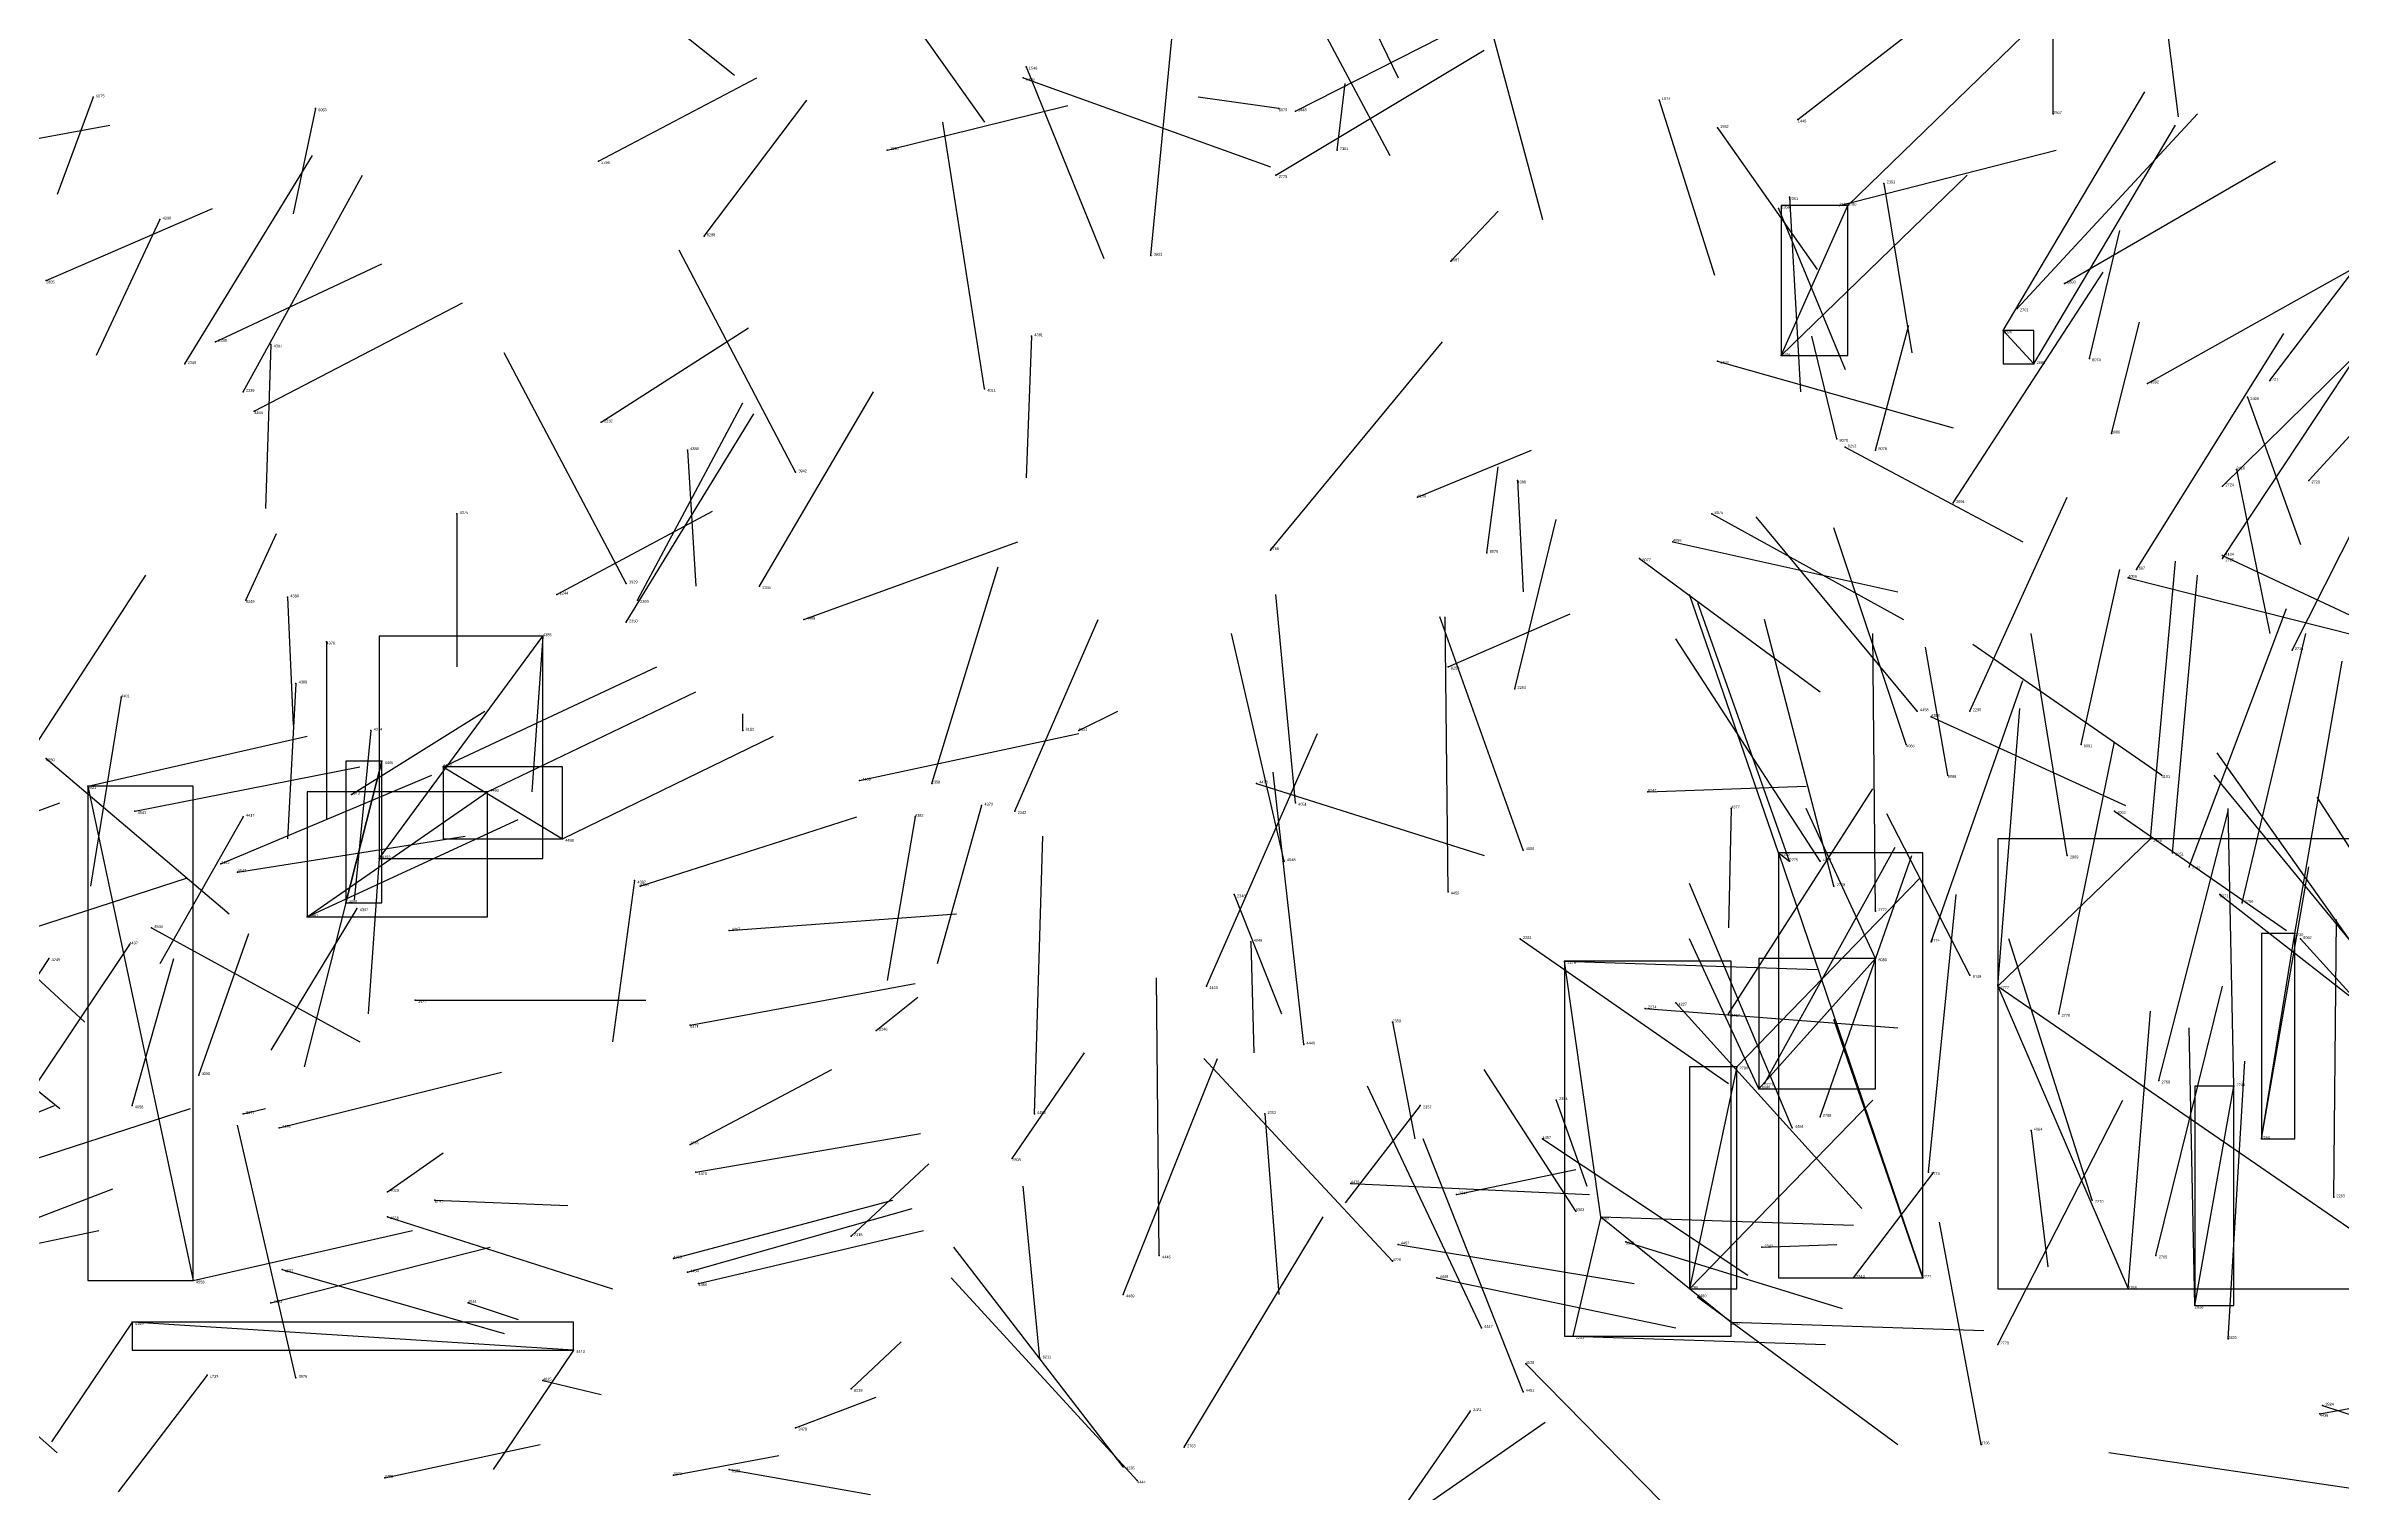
# Model space of a CAD drawing. Extents: x 59.1 to 70.8, y 600.3 to 605.1.
# Drawn here: x 66.237 to 67.064, y 603.392 to 603.912 of the extents above; entities that cross this region are included whole.
import ezdxf

# ---------------------------------------------------------------- set-up
doc = ezdxf.new("R2010")
doc.units = 0
for name, color, linetype in [('Clients', 3, 'CONTINUOUS'), ('Facilities', 3, 'CONTINUOUS'), ('Facilities_lines', 3, 'CONTINUOUS'), ('Min_max_boxes', 1, 'CONTINUOUS'), ('Normals', 1, 'CONTINUOUS'), ('Source_points', 5, 'CONTINUOUS'), ('Text', 3, 'CONTINUOUS')]:
    doc.layers.add(name, color=color, linetype=linetype)

msp = doc.modelspace()

# ---------------------------------------------------------------- linework, layer by layer
at = {"layer": 'Clients', "color": 5}
for p in [(66.886, 603.855, 451.992), (66.942, 603.81, 451.945), (66.416, 603.7, 457.262), (66.358, 603.655, 457.107), (66.396, 603.644, 453.868), (66.423, 603.627, 453.801), (66.995, 603.627, 452.797), (66.865, 603.619, 453.073), (67.047, 603.593, 452.585), (66.784, 603.583, 453.112), (66.896, 603.584, 458.941), (67.025, 603.538, 452.977), (66.29, 603.468, 454.049), (66.829, 603.465, 452.985), (66.913, 603.469, 453.16), (66.987, 603.465, 452.783), (66.268, 603.453, 456.938), (66.844, 603.453, 453.082), (66.787, 603.448, 453.065)]:
    msp.add_point(p, dxfattribs=at)
at = {"layer": 'Facilities', "color": 3}
for p in [(66.59, 603.905, 448.861), (66.589, 603.901, 454.393), (66.254, 603.894, 457.327), (66.334, 603.89, 457.27), (66.681, 603.89, 457.383), (66.687, 603.889, 452.173), (66.818, 603.893, 448.831), (66.96, 603.888, 460.647), (66.839, 603.883, 448.916), (66.868, 603.886, 452.036), (66.436, 603.871, 449.177), (66.54, 603.875, 448.968), (66.702, 603.875, 458.764), (66.68, 603.866, 452.075), (66.899, 603.863, 448.643), (66.861, 603.854, 448.887), (66.865, 603.858, 448.698), (66.883, 603.855, 451.904), (66.278, 603.85, 457.256), (66.474, 603.844, 461.915), (66.635, 603.837, 454.514), (66.743, 603.835, 458.716), (66.237, 603.828, 449.233), (66.964, 603.827, 451.84), (66.947, 603.818, 451.863), (66.298, 603.806, 449.297), (66.318, 603.805, 457.26), (66.592, 603.808, 457.29), (66.287, 603.798, 448.439), (66.839, 603.799, 453.407), (66.862, 603.801, 451.964), (66.953, 603.798, 451.952), (66.973, 603.8, 458.883), (66.308, 603.788, 448.393), (66.575, 603.789, 454.507), (66.994, 603.791, 451.8), (67.038, 603.792, 451.824), (66.312, 603.781, 453.8), (67.03, 603.786, 448.583), (66.437, 603.777, 449.041), (66.882, 603.771, 458.928), (66.981, 603.773, 458.839), (66.468, 603.767, 457.335), (66.885, 603.768, 460.181), (66.896, 603.767, 458.865), (66.507, 603.759, 454.439), (66.767, 603.756, 457.212), (67.026, 603.76, 448.633), (67.052, 603.756, 451.74), (66.731, 603.75, 458.681), (66.924, 603.748, 451.945), (67.021, 603.754, 451.765), (66.385, 603.744, 457.278), (66.837, 603.744, 458.553), (66.678, 603.731, 452.426), (66.756, 603.73, 458.795), (66.823, 603.734, 455.98), (66.811, 603.728, 458.524), (66.99, 603.724, 451.832), (67.021, 603.729, 455.598), (67.021, 603.728, 451.805), (66.309, 603.713, 460.955), (66.324, 603.714, 457.497), (66.421, 603.715, 449.131), (66.446, 603.719, 454.389), (66.45, 603.713, 448.454), (66.494, 603.718, 448.52), (66.987, 603.721, 455.541), (66.446, 603.705, 448.512), (66.51, 603.706, 453.759), (66.338, 603.698, 457.136), (66.742, 603.689, 460.509), (67.046, 603.695, 451.775), (66.327, 603.683, 457.325), (66.766, 603.681, 449.073), (66.264, 603.678, 457.142), (66.911, 603.673, 453.303), (66.93, 603.673, 449.035), (66.354, 603.666, 457.175), (66.488, 603.666, 462.321), (66.609, 603.666, 462.582), (66.916, 603.671, 456), (66.237, 603.656, 454.166), (66.907, 603.661, 455.687), (66.97, 603.661, 458.868), (66.38, 603.653, 453.939), (66.53, 603.648, 453.714), (66.556, 603.647, 448.536), (66.673, 603.647, 453.457), (66.922, 603.65, 458.91), (66.999, 603.65, 455.788), (66.252, 603.646, 454.095), (66.347, 603.643, 449.262), (66.574, 603.639, 457.233), (66.687, 603.64, 455.761), (66.814, 603.644, 460.375), (66.269, 603.637, 454.024), (66.308, 603.635, 457.031), (66.55, 603.635, 457.285), (66.586, 603.637, 448.472), (66.844, 603.638, 457.184), (66.982, 603.637, 455.964), (66.769, 603.623, 455.688), (66.861, 603.622, 453.147), (67.003, 603.622, 452.874), (66.3, 603.618, 453.959), (66.306, 603.615, 454.015), (66.357, 603.62, 457.326), (66.683, 603.619, 455.711), (66.876, 603.619, 455.719), (66.965, 603.621, 449.106), (67.009, 603.617, 452.725), (66.449, 603.612, 457.293), (66.451, 603.61, 453.735), (66.665, 603.607, 448.498), (66.742, 603.608, 453.251), (66.881, 603.61, 453.002), (67.02, 603.607, 459.863), (66.331, 603.599, 453.89), (66.345, 603.604, 457.149), (66.349, 603.602, 457.027), (66.896, 603.601, 452.933), (67.028, 603.604, 452.654), (66.267, 603.589, 456.975), (66.275, 603.595, 454.131), (66.483, 603.594, 453.669), (66.671, 603.59, 455.734), (66.768, 603.591, 453.181), (66.916, 603.59, 452.859), (67.049, 603.591, 459.791), (66.238, 603.584, 457.025), (66.655, 603.574, 453.37), (66.93, 603.578, 459.005), (66.94, 603.574, 452.791), (66.37, 603.569, 454.046), (66.813, 603.566, 453.043), (66.824, 603.568, 456.282), (66.469, 603.56, 453.924), (66.536, 603.558, 460.791), (66.722, 603.561, 448.573), (66.843, 603.564, 452.427), (66.962, 603.564, 452.72), (66.69, 603.553, 453.304), (66.292, 603.542, 455.719), (66.846, 603.545, 452.976), (66.998, 603.54, 452.654), (66.268, 603.531, 455.735), (66.732, 603.531, 448.666), (66.781, 603.533, 448.581), (66.854, 603.537, 458.947), (66.856, 603.539, 452.453), (66.308, 603.528, 461.08), (66.321, 603.523, 453.896), (66.593, 603.528, 453.474), (66.676, 603.528, 448.639), (66.866, 603.523, 453.306), (66.876, 603.527, 452.907), (66.469, 603.517, 449.209), (66.776, 603.519, 453.463), (66.952, 603.522, 455.757), (67.035, 603.519, 452.587), (66.471, 603.507, 453.654), (66.585, 603.512, 449.245), (66.915, 603.507, 452.841), (66.36, 603.5, 455.665), (66.707, 603.503, 453.568), (66.745, 603.499, 448.655), (67.061, 603.498, 452.901), (66.36, 603.491, 454.037), (66.377, 603.497, 462.345), (66.788, 603.493, 459.011), (66.797, 603.491, 453.106), (66.974, 603.497, 453.078), (66.527, 603.484, 449.292), (66.806, 603.482, 458.44), (66.463, 603.476, 453.883), (66.638, 603.477, 453.425), (66.722, 603.475, 456.422), (66.724, 603.481, 453.498), (66.855, 603.48, 448.566), (66.997, 603.477, 452.678), (66.322, 603.472, 454.091), (66.468, 603.471, 453.749), (66.472, 603.467, 453.816), (66.738, 603.469, 453.427), (66.888, 603.469, 448.608), (66.318, 603.46, 453.952), (66.389, 603.46, 455.591), (66.625, 603.463, 456.879), (66.832, 603.462, 453.313), (67.011, 603.459, 452.938), (66.754, 603.451, 453.289), (66.427, 603.443, 457.061), (66.94, 603.445, 452.893), (67.023, 603.447, 452.868), (66.295, 603.434, 456.874), (66.327, 603.433, 458.198), (66.416, 603.432, 455.575), (66.595, 603.44, 459.026), (66.77, 603.438, 456.176), (66.527, 603.429, 460.864), (66.769, 603.428, 453.262), (66.75, 603.421, 449.409), (67.056, 603.42, 456.685), (67.057, 603.423, 449.084), (66.507, 603.415, 449.219), (66.647, 603.408, 452.473), (66.934, 603.409, 449.788), (66.483, 603.4, 462.162), (66.625, 603.401, 456.386), (66.359, 603.397, 449.178), (66.463, 603.398, 449.219), (66.63, 603.396, 456.313)]:
    msp.add_point(p, dxfattribs=at)
at = {"layer": 'Facilities_lines', "color": 3}
for p, q in [((66.862, 603.801, 451.964), (66.886, 603.855, 451.992)), ((66.953, 603.798, 451.952), (66.942, 603.81, 451.945)), ((66.357, 603.62, 457.326), (66.416, 603.7, 457.262)), ((66.345, 603.604, 457.149), (66.358, 603.655, 457.107)), ((66.38, 603.653, 453.939), (66.423, 603.627, 453.801)), ((66.252, 603.646, 454.095), (66.29, 603.468, 454.049)), ((66.331, 603.599, 453.89), (66.396, 603.644, 453.868)), ((66.861, 603.622, 453.147), (66.865, 603.619, 453.073)), ((66.861, 603.622, 453.147), (66.913, 603.469, 453.16)), ((66.94, 603.574, 452.791), (66.995, 603.627, 452.797)), ((67.035, 603.519, 452.587), (67.047, 603.593, 452.585)), ((66.797, 603.491, 453.106), (66.784, 603.583, 453.112)), ((66.854, 603.537, 458.947), (66.896, 603.584, 458.941)), ((66.94, 603.574, 452.791), (66.987, 603.465, 452.783)), ((66.94, 603.574, 452.791), (67.081, 603.477, 452.831)), ((66.846, 603.545, 452.976), (66.829, 603.465, 452.985)), ((67.011, 603.459, 452.938), (67.025, 603.538, 452.977)), ((66.797, 603.491, 453.106), (66.787, 603.448, 453.065)), ((66.797, 603.491, 453.106), (66.844, 603.453, 453.082)), ((66.427, 603.443, 457.061), (66.268, 603.453, 456.938))]:
    msp.add_line(p, q, dxfattribs=at)
at = {"layer": 'Min_max_boxes', "color": 1}
for p, q in [((66.886, 603.855, 451.964), (66.862, 603.855, 451.964)), ((66.862, 603.855, 451.964), (66.862, 603.801, 451.964)), ((66.886, 603.855, 451.992), (66.862, 603.855, 451.992)), ((66.862, 603.855, 451.992), (66.862, 603.801, 451.992)), ((66.862, 603.855, 451.964), (66.862, 603.855, 451.992)), ((66.886, 603.801, 451.964), (66.886, 603.855, 451.964)), ((66.886, 603.801, 451.992), (66.886, 603.855, 451.992)), ((66.886, 603.855, 451.964), (66.886, 603.855, 451.992)), ((66.953, 603.81, 451.945), (66.942, 603.81, 451.945)), ((66.942, 603.81, 451.945), (66.942, 603.798, 451.945)), ((66.953, 603.81, 451.952), (66.942, 603.81, 451.952)), ((66.942, 603.81, 451.952), (66.942, 603.798, 451.952)), ((66.942, 603.81, 451.945), (66.942, 603.81, 451.952)), ((66.953, 603.798, 451.945), (66.953, 603.81, 451.945)), ((66.953, 603.798, 451.952), (66.953, 603.81, 451.952)), ((66.953, 603.81, 451.945), (66.953, 603.81, 451.952)), ((66.862, 603.801, 451.964), (66.886, 603.801, 451.964)), ((66.862, 603.801, 451.992), (66.886, 603.801, 451.992)), ((66.862, 603.801, 451.964), (66.862, 603.801, 451.992)), ((66.886, 603.801, 451.964), (66.886, 603.801, 451.992)), ((66.942, 603.798, 451.945), (66.953, 603.798, 451.945)), ((66.942, 603.798, 451.952), (66.953, 603.798, 451.952)), ((66.942, 603.798, 451.945), (66.942, 603.798, 451.952)), ((66.953, 603.798, 451.945), (66.953, 603.798, 451.952)), ((66.416, 603.7, 457.262), (66.357, 603.7, 457.262)), ((66.357, 603.7, 457.262), (66.357, 603.62, 457.262)), ((66.416, 603.7, 457.326), (66.357, 603.7, 457.326)), ((66.357, 603.7, 457.326), (66.357, 603.62, 457.326)), ((66.357, 603.7, 457.262), (66.357, 603.7, 457.326)), ((66.416, 603.62, 457.262), (66.416, 603.7, 457.262)), ((66.416, 603.62, 457.326), (66.416, 603.7, 457.326)), ((66.416, 603.7, 457.262), (66.416, 603.7, 457.326)), ((66.358, 603.655, 457.107), (66.345, 603.655, 457.107)), ((66.345, 603.655, 457.107), (66.345, 603.604, 457.107)), ((66.358, 603.655, 457.149), (66.345, 603.655, 457.149)), ((66.345, 603.655, 457.149), (66.345, 603.604, 457.149)), ((66.345, 603.655, 457.107), (66.345, 603.655, 457.149)), ((66.358, 603.604, 457.107), (66.358, 603.655, 457.107)), ((66.358, 603.604, 457.149), (66.358, 603.655, 457.149)), ((66.358, 603.655, 457.107), (66.358, 603.655, 457.149)), ((66.423, 603.653, 453.801), (66.38, 603.653, 453.801)), ((66.38, 603.653, 453.801), (66.38, 603.627, 453.801)), ((66.423, 603.653, 453.939), (66.38, 603.653, 453.939)), ((66.38, 603.653, 453.939), (66.38, 603.627, 453.939)), ((66.38, 603.653, 453.801), (66.38, 603.653, 453.939)), ((66.423, 603.627, 453.801), (66.423, 603.653, 453.801)), ((66.423, 603.627, 453.939), (66.423, 603.653, 453.939)), ((66.423, 603.653, 453.801), (66.423, 603.653, 453.939)), ((66.29, 603.646, 454.049), (66.252, 603.646, 454.049)), ((66.252, 603.646, 454.049), (66.252, 603.468, 454.049)), ((66.29, 603.646, 454.095), (66.252, 603.646, 454.095)), ((66.252, 603.646, 454.095), (66.252, 603.468, 454.095)), ((66.252, 603.646, 454.049), (66.252, 603.646, 454.095)), ((66.29, 603.468, 454.049), (66.29, 603.646, 454.049)), ((66.29, 603.468, 454.095), (66.29, 603.646, 454.095)), ((66.29, 603.646, 454.049), (66.29, 603.646, 454.095)), ((66.396, 603.644, 453.868), (66.331, 603.644, 453.868)), ((66.331, 603.644, 453.868), (66.331, 603.599, 453.868)), ((66.396, 603.644, 453.89), (66.331, 603.644, 453.89)), ((66.331, 603.644, 453.89), (66.331, 603.599, 453.89)), ((66.331, 603.644, 453.868), (66.331, 603.644, 453.89)), ((66.396, 603.599, 453.868), (66.396, 603.644, 453.868)), ((66.396, 603.599, 453.89), (66.396, 603.644, 453.89)), ((66.396, 603.644, 453.868), (66.396, 603.644, 453.89)), ((66.38, 603.627, 453.801), (66.423, 603.627, 453.801)), ((66.38, 603.627, 453.939), (66.423, 603.627, 453.939)), ((66.38, 603.627, 453.801), (66.38, 603.627, 453.939)), ((66.423, 603.627, 453.801), (66.423, 603.627, 453.939)), ((66.913, 603.622, 453.073), (66.861, 603.622, 453.073)), ((66.861, 603.622, 453.073), (66.861, 603.469, 453.073)), ((66.913, 603.622, 453.16), (66.861, 603.622, 453.16)), ((66.861, 603.622, 453.16), (66.861, 603.469, 453.16)), ((66.861, 603.622, 453.073), (66.861, 603.622, 453.16)), ((66.913, 603.469, 453.073), (66.913, 603.622, 453.073)), ((66.913, 603.469, 453.16), (66.913, 603.622, 453.16)), ((66.913, 603.622, 453.073), (66.913, 603.622, 453.16)), ((67.081, 603.627, 452.783), (66.94, 603.627, 452.783)), ((66.94, 603.627, 452.783), (66.94, 603.465, 452.783)), ((67.081, 603.627, 452.831), (66.94, 603.627, 452.831)), ((66.94, 603.627, 452.831), (66.94, 603.465, 452.831)), ((66.94, 603.627, 452.783), (66.94, 603.627, 452.831)), ((66.357, 603.62, 457.262), (66.416, 603.62, 457.262)), ((66.357, 603.62, 457.326), (66.416, 603.62, 457.326)), ((66.357, 603.62, 457.262), (66.357, 603.62, 457.326)), ((66.416, 603.62, 457.262), (66.416, 603.62, 457.326)), ((66.331, 603.599, 453.868), (66.396, 603.599, 453.868)), ((66.331, 603.599, 453.89), (66.396, 603.599, 453.89)), ((66.331, 603.599, 453.868), (66.331, 603.599, 453.89)), ((66.345, 603.604, 457.107), (66.358, 603.604, 457.107)), ((66.345, 603.604, 457.149), (66.358, 603.604, 457.149)), ((66.345, 603.604, 457.107), (66.345, 603.604, 457.149)), ((66.358, 603.604, 457.107), (66.358, 603.604, 457.149)), ((66.396, 603.599, 453.868), (66.396, 603.599, 453.89)), ((67.047, 603.593, 452.585), (67.035, 603.593, 452.585)), ((67.035, 603.593, 452.585), (67.035, 603.519, 452.585)), ((67.047, 603.593, 452.587), (67.035, 603.593, 452.587)), ((67.035, 603.593, 452.587), (67.035, 603.519, 452.587)), ((67.035, 603.593, 452.585), (67.035, 603.593, 452.587)), ((67.047, 603.519, 452.585), (67.047, 603.593, 452.585)), ((67.047, 603.519, 452.587), (67.047, 603.593, 452.587)), ((67.047, 603.593, 452.585), (67.047, 603.593, 452.587)), ((66.844, 603.583, 453.065), (66.784, 603.583, 453.065)), ((66.784, 603.583, 453.065), (66.784, 603.448, 453.065)), ((66.844, 603.583, 453.112), (66.784, 603.583, 453.112)), ((66.784, 603.583, 453.112), (66.784, 603.448, 453.112)), ((66.784, 603.583, 453.065), (66.784, 603.583, 453.112)), ((66.844, 603.448, 453.065), (66.844, 603.583, 453.065)), ((66.844, 603.448, 453.112), (66.844, 603.583, 453.112)), ((66.844, 603.583, 453.065), (66.844, 603.583, 453.112)), ((66.896, 603.584, 458.941), (66.854, 603.584, 458.941)), ((66.854, 603.584, 458.941), (66.854, 603.537, 458.941)), ((66.896, 603.584, 458.947), (66.854, 603.584, 458.947)), ((66.854, 603.584, 458.947), (66.854, 603.537, 458.947)), ((66.854, 603.584, 458.941), (66.854, 603.584, 458.947)), ((66.896, 603.537, 458.941), (66.896, 603.584, 458.941)), ((66.896, 603.537, 458.947), (66.896, 603.584, 458.947)), ((66.896, 603.584, 458.941), (66.896, 603.584, 458.947)), ((66.846, 603.545, 452.976), (66.829, 603.545, 452.976)), ((66.829, 603.545, 452.976), (66.829, 603.465, 452.976)), ((66.846, 603.545, 452.985), (66.829, 603.545, 452.985)), ((66.829, 603.545, 452.985), (66.829, 603.465, 452.985)), ((66.829, 603.545, 452.976), (66.829, 603.545, 452.985)), ((66.846, 603.465, 452.976), (66.846, 603.545, 452.976)), ((66.846, 603.465, 452.985), (66.846, 603.545, 452.985)), ((66.846, 603.545, 452.976), (66.846, 603.545, 452.985)), ((66.854, 603.537, 458.941), (66.896, 603.537, 458.941)), ((66.854, 603.537, 458.947), (66.896, 603.537, 458.947)), ((66.854, 603.537, 458.941), (66.854, 603.537, 458.947)), ((66.896, 603.537, 458.941), (66.896, 603.537, 458.947)), ((67.025, 603.538, 452.938), (67.011, 603.538, 452.938)), ((67.011, 603.538, 452.938), (67.011, 603.459, 452.938)), ((67.025, 603.538, 452.977), (67.011, 603.538, 452.977)), ((67.011, 603.538, 452.977), (67.011, 603.459, 452.977)), ((67.011, 603.538, 452.938), (67.011, 603.538, 452.977)), ((67.025, 603.459, 452.938), (67.025, 603.538, 452.938)), ((67.025, 603.459, 452.977), (67.025, 603.538, 452.977)), ((67.025, 603.538, 452.938), (67.025, 603.538, 452.977)), ((67.035, 603.519, 452.585), (67.047, 603.519, 452.585)), ((67.035, 603.519, 452.587), (67.047, 603.519, 452.587)), ((67.035, 603.519, 452.585), (67.035, 603.519, 452.587)), ((67.047, 603.519, 452.585), (67.047, 603.519, 452.587)), ((66.252, 603.468, 454.049), (66.29, 603.468, 454.049)), ((66.252, 603.468, 454.095), (66.29, 603.468, 454.095)), ((66.252, 603.468, 454.049), (66.252, 603.468, 454.095)), ((66.29, 603.468, 454.049), (66.29, 603.468, 454.095)), ((66.829, 603.465, 452.976), (66.846, 603.465, 452.976)), ((66.829, 603.465, 452.985), (66.846, 603.465, 452.985)), ((66.829, 603.465, 452.976), (66.829, 603.465, 452.985)), ((66.846, 603.465, 452.976), (66.846, 603.465, 452.985)), ((66.861, 603.469, 453.073), (66.913, 603.469, 453.073)), ((66.861, 603.469, 453.16), (66.913, 603.469, 453.16)), ((66.861, 603.469, 453.073), (66.861, 603.469, 453.16)), ((66.913, 603.469, 453.073), (66.913, 603.469, 453.16)), ((66.94, 603.465, 452.783), (67.081, 603.465, 452.783)), ((66.94, 603.465, 452.831), (67.081, 603.465, 452.831)), ((66.94, 603.465, 452.783), (66.94, 603.465, 452.831)), ((67.011, 603.459, 452.938), (67.025, 603.459, 452.938)), ((67.011, 603.459, 452.977), (67.025, 603.459, 452.977)), ((67.011, 603.459, 452.938), (67.011, 603.459, 452.977)), ((67.025, 603.459, 452.938), (67.025, 603.459, 452.977)), ((66.427, 603.453, 456.938), (66.268, 603.453, 456.938)), ((66.268, 603.453, 456.938), (66.268, 603.443, 456.938)), ((66.427, 603.453, 457.061), (66.268, 603.453, 457.061)), ((66.268, 603.453, 457.061), (66.268, 603.443, 457.061)), ((66.268, 603.453, 456.938), (66.268, 603.453, 457.061)), ((66.427, 603.443, 456.938), (66.427, 603.453, 456.938)), ((66.427, 603.443, 457.061), (66.427, 603.453, 457.061)), ((66.427, 603.453, 456.938), (66.427, 603.453, 457.061)), ((66.268, 603.443, 456.938), (66.427, 603.443, 456.938)), ((66.268, 603.443, 457.061), (66.427, 603.443, 457.061)), ((66.268, 603.443, 456.938), (66.268, 603.443, 457.061)), ((66.427, 603.443, 456.938), (66.427, 603.443, 457.061)), ((66.784, 603.448, 453.065), (66.844, 603.448, 453.065)), ((66.784, 603.448, 453.112), (66.844, 603.448, 453.112)), ((66.784, 603.448, 453.065), (66.784, 603.448, 453.112)), ((66.844, 603.448, 453.065), (66.844, 603.448, 453.112))]:
    msp.add_line(p, q, dxfattribs=at)
at = {"layer": 'Normals', "color": 1}
for p, q in [((66.994, 603.975, 457.59), (67.005, 603.887, 457.544)), ((66.692, 603.967, 448.823), (66.724, 603.901, 448.891)), ((66.421, 603.953, 448.888), (66.485, 603.902, 448.945)), ((66.96, 603.888, 460.647), (66.96, 603.961, 460.715)), ((66.531, 603.947, 448.862), (66.575, 603.885, 448.927)), ((66.868, 603.886, 452.036), (66.939, 603.941, 452.081)), ((66.635, 603.837, 454.514), (66.644, 603.931, 454.481)), ((66.688, 603.935, 448.811), (66.721, 603.873, 448.882)), ((66.687, 603.889, 452.173), (66.762, 603.927, 452.227)), ((66.886, 603.855, 451.992), (66.953, 603.92, 452.029)), ((66.758, 603.917, 448.779), (66.776, 603.85, 448.851)), ((66.59, 603.905, 448.861), (66.618, 603.836, 448.928)), ((66.68, 603.866, 452.075), (66.755, 603.911, 452.124)), ((66.436, 603.871, 449.177), (66.493, 603.901, 449.253)), ((66.589, 603.901, 454.393), (66.678, 603.869, 454.426)), ((66.702, 603.875, 458.764), (66.705, 603.899, 458.861)), ((66.942, 603.81, 451.945), (66.993, 603.896, 451.953)), ((66.254, 603.894, 457.327), (66.241, 603.859, 457.42)), ((66.334, 603.89, 457.27), (66.326, 603.852, 457.362)), ((66.474, 603.844, 461.915), (66.511, 603.893, 461.994)), ((66.54, 603.875, 448.968), (66.605, 603.891, 449.042)), ((66.681, 603.89, 457.383), (66.652, 603.894, 457.479)), ((66.818, 603.893, 448.831), (66.838, 603.83, 448.906)), ((66.947, 603.818, 451.863), (67.012, 603.888, 451.892)), ((66.195, 603.872, 449.218), (66.26, 603.884, 449.293)), ((66.575, 603.789, 454.507), (66.56, 603.885, 454.484)), ((66.839, 603.883, 448.916), (66.875, 603.832, 448.994)), ((66.953, 603.798, 451.952), (67.004, 603.884, 451.96)), ((66.287, 603.798, 448.439), (66.333, 603.873, 448.392)), ((66.883, 603.855, 451.904), (66.961, 603.875, 451.963)), ((66.964, 603.827, 451.84), (67.04, 603.871, 451.888)), ((67.038, 603.792, 451.824), (67.098, 603.871, 451.836)), ((66.308, 603.788, 448.393), (66.351, 603.866, 448.347)), ((66.862, 603.801, 451.964), (66.929, 603.866, 452.001)), ((66.899, 603.863, 448.643), (66.909, 603.802, 448.722)), ((66.237, 603.828, 449.233), (66.297, 603.854, 449.308)), ((66.861, 603.854, 448.887), (66.885, 603.796, 448.965)), ((66.865, 603.858, 448.698), (66.869, 603.788, 448.769)), ((66.278, 603.85, 457.256), (66.255, 603.801, 457.34)), ((66.743, 603.835, 458.716), (66.76, 603.853, 458.813)), ((66.973, 603.8, 458.883), (66.984, 603.846, 458.971)), ((66.507, 603.759, 454.439), (66.465, 603.839, 454.396)), ((66.298, 603.806, 449.297), (66.358, 603.834, 449.372)), ((66.924, 603.748, 451.945), (66.978, 603.831, 451.957)), ((66.994, 603.791, 451.8), (67.071, 603.834, 451.846)), ((67.021, 603.754, 451.765), (67.09, 603.822, 451.79)), ((67.052, 603.756, 451.74), (67.118, 603.828, 451.762)), ((66.312, 603.781, 453.8), (66.387, 603.82, 453.854)), ((66.981, 603.773, 458.839), (66.991, 603.813, 458.93)), ((66.318, 603.805, 457.26), (66.316, 603.746, 457.341)), ((66.437, 603.777, 449.041), (66.49, 603.811, 449.119)), ((66.592, 603.808, 457.29), (66.59, 603.757, 457.376)), ((66.678, 603.731, 452.426), (66.74, 603.806, 452.448)), ((66.882, 603.771, 458.928), (66.873, 603.808, 459.02)), ((66.896, 603.767, 458.865), (66.908, 603.812, 458.954)), ((66.99, 603.724, 451.832), (67.043, 603.809, 451.838)), ((67.021, 603.728, 451.805), (67.076, 603.811, 451.809)), ((66.446, 603.719, 454.389), (66.402, 603.802, 454.354)), ((66.839, 603.799, 453.407), (66.924, 603.775, 453.453)), ((66.494, 603.718, 448.52), (66.535, 603.788, 448.462)), ((66.446, 603.705, 448.512), (66.492, 603.78, 448.464)), ((66.45, 603.713, 448.454), (66.488, 603.784, 448.395)), ((67.03, 603.786, 448.583), (67.049, 603.733, 448.666)), ((67.046, 603.695, 451.775), (67.091, 603.784, 451.778)), ((66.468, 603.767, 457.335), (66.471, 603.718, 457.422)), ((66.731, 603.75, 458.681), (66.772, 603.767, 458.771)), ((66.885, 603.768, 460.181), (66.949, 603.734, 460.25)), ((66.756, 603.73, 458.795), (66.76, 603.761, 458.89)), ((66.767, 603.756, 457.212), (66.769, 603.716, 457.304)), ((67.026, 603.76, 448.633), (67.038, 603.701, 448.713)), ((66.93, 603.673, 449.035), (66.965, 603.75, 449.088)), ((66.385, 603.744, 457.278), (66.385, 603.689, 457.361)), ((66.421, 603.715, 449.131), (66.477, 603.745, 449.208)), ((66.766, 603.681, 449.073), (66.781, 603.742, 449.15)), ((66.837, 603.744, 458.553), (66.906, 603.706, 458.614)), ((66.911, 603.673, 453.303), (66.853, 603.743, 453.262)), ((66.907, 603.661, 455.687), (66.881, 603.739, 455.63)), ((66.309, 603.713, 460.955), (66.32, 603.737, 461.052)), ((66.51, 603.706, 453.759), (66.587, 603.734, 453.817)), ((66.823, 603.734, 455.98), (66.904, 603.716, 456.036)), ((66.223, 603.645, 453.015), (66.273, 603.722, 453.054)), ((66.556, 603.647, 448.536), (66.58, 603.725, 448.478)), ((66.811, 603.728, 458.524), (66.876, 603.68, 458.584)), ((66.97, 603.661, 458.868), (66.984, 603.724, 458.944)), ((66.995, 603.627, 452.797), (67.004, 603.727, 452.797)), ((67.003, 603.622, 452.874), (67.012, 603.722, 452.87)), ((67.021, 603.729, 455.598), (67.083, 603.7, 455.525)), ((66.324, 603.714, 457.497), (66.326, 603.668, 457.586)), ((66.687, 603.64, 455.761), (66.68, 603.715, 455.696)), ((66.861, 603.622, 453.147), (66.829, 603.715, 453.13)), ((66.987, 603.721, 455.541), (67.082, 603.697, 455.56)), ((66.586, 603.637, 448.472), (66.616, 603.706, 448.406)), ((66.769, 603.623, 455.688), (66.739, 603.707, 455.643)), ((66.742, 603.608, 453.251), (66.741, 603.707, 453.238)), ((66.742, 603.689, 460.509), (66.786, 603.708, 460.597)), ((66.865, 603.619, 453.073), (66.832, 603.712, 453.056)), ((66.881, 603.61, 453.002), (66.856, 603.706, 452.987)), ((67.009, 603.617, 452.725), (67.044, 603.71, 452.738)), ((66.338, 603.698, 457.136), (66.338, 603.634, 457.213)), ((66.416, 603.7, 457.262), (66.412, 603.644, 457.345)), ((66.683, 603.619, 455.711), (66.664, 603.701, 455.657)), ((66.876, 603.619, 455.719), (66.824, 603.699, 455.687)), ((66.896, 603.601, 452.933), (66.895, 603.701, 452.931)), ((66.999, 603.65, 455.788), (66.931, 603.697, 455.732)), ((66.965, 603.621, 449.106), (66.952, 603.701, 449.165)), ((67.028, 603.604, 452.654), (67.051, 603.701, 452.661)), ((66.38, 603.653, 453.939), (66.457, 603.689, 453.992)), ((66.922, 603.65, 458.91), (66.914, 603.696, 458.999)), ((67.047, 603.593, 452.585), (67.064, 603.691, 452.594)), ((66.327, 603.683, 457.325), (66.324, 603.627, 457.408)), ((66.396, 603.644, 453.868), (66.471, 603.68, 453.924)), ((66.916, 603.59, 452.859), (66.949, 603.684, 452.868)), ((66.264, 603.678, 457.142), (66.253, 603.61, 457.215)), ((66.347, 603.643, 449.262), (66.395, 603.673, 449.344)), ((66.488, 603.666, 462.321), (66.488, 603.672, 462.421)), ((66.609, 603.666, 462.582), (66.623, 603.673, 462.681)), ((66.94, 603.574, 452.791), (66.948, 603.674, 452.791)), ((66.252, 603.646, 454.095), (66.331, 603.664, 454.154)), ((66.354, 603.666, 457.175), (66.348, 603.605, 457.254)), ((66.423, 603.627, 453.801), (66.499, 603.664, 453.854)), ((66.53, 603.648, 453.714), (66.609, 603.665, 453.772)), ((66.655, 603.574, 453.37), (66.695, 603.665, 453.383)), ((66.916, 603.671, 456), (66.986, 603.639, 456.063)), ((66.237, 603.656, 454.166), (66.303, 603.6, 454.216)), ((66.962, 603.564, 452.72), (66.982, 603.662, 452.725)), ((67.075, 603.579, 452.514), (67.019, 603.658, 452.489)), ((66.269, 603.637, 454.024), (66.35, 603.653, 454.08)), ((66.3, 603.618, 453.959), (66.376, 603.65, 454.016)), ((66.358, 603.655, 457.107), (66.343, 603.596, 457.187)), ((66.673, 603.647, 453.457), (66.755, 603.621, 453.508)), ((66.69, 603.553, 453.304), (66.679, 603.651, 453.29)), ((67.078, 603.577, 459.787), (67.018, 603.65, 459.754)), ((66.19, 603.621, 449.39), (66.242, 603.64, 449.473)), ((66.574, 603.639, 457.233), (66.558, 603.582, 457.313)), ((66.814, 603.644, 460.375), (66.871, 603.646, 460.457)), ((66.843, 603.564, 452.427), (66.895, 603.645, 452.452)), ((67.108, 603.56, 452.449), (67.055, 603.642, 452.428)), ((66.308, 603.635, 457.031), (66.278, 603.582, 457.111)), ((66.331, 603.599, 453.89), (66.407, 603.634, 453.945)), ((66.451, 603.61, 453.735), (66.529, 603.635, 453.792)), ((66.55, 603.635, 457.285), (66.54, 603.576, 457.365)), ((66.844, 603.638, 457.184), (66.843, 603.595, 457.274)), ((66.896, 603.584, 458.941), (66.871, 603.638, 459.022)), ((66.93, 603.578, 459.005), (66.9, 603.636, 459.081)), ((66.982, 603.637, 455.964), (67.044, 603.594, 456.03)), ((66.998, 603.54, 452.654), (67.023, 603.637, 452.66)), ((67.025, 603.538, 452.977), (67.023, 603.638, 452.973)), ((66.306, 603.615, 454.015), (66.388, 603.628, 454.07)), ((66.593, 603.528, 453.474), (66.596, 603.628, 453.467)), ((66.856, 603.539, 452.453), (66.903, 603.624, 452.476)), ((66.186, 603.621, 454.16), (66.251, 603.561, 454.207)), ((66.357, 603.62, 457.326), (66.353, 603.564, 457.409)), ((66.876, 603.527, 452.907), (66.909, 603.621, 452.919)), ((67.035, 603.519, 452.587), (67.052, 603.617, 452.596)), ((66.211, 603.588, 454.014), (66.288, 603.613, 454.073)), ((66.449, 603.612, 457.293), (66.441, 603.554, 457.374)), ((66.665, 603.607, 448.498), (66.682, 603.564, 448.586)), ((66.866, 603.523, 453.306), (66.829, 603.611, 453.276)), ((66.846, 603.545, 452.976), (66.912, 603.613, 453.008)), ((66.915, 603.507, 452.841), (66.925, 603.607, 452.842)), ((67.02, 603.607, 459.863), (67.089, 603.553, 459.911)), ((66.349, 603.602, 457.027), (66.318, 603.551, 457.107)), ((66.345, 603.604, 457.149), (66.33, 603.545, 457.229)), ((66.483, 603.594, 453.669), (66.565, 603.6, 453.726)), ((67.061, 603.498, 452.901), (67.062, 603.598, 452.897)), ((66.267, 603.589, 456.975), (66.233, 603.538, 457.054)), ((66.275, 603.595, 454.131), (66.35, 603.554, 454.182)), ((66.292, 603.542, 455.719), (66.31, 603.593, 455.803)), ((66.671, 603.59, 455.734), (66.672, 603.55, 455.826)), ((66.768, 603.591, 453.181), (66.843, 603.539, 453.221)), ((66.854, 603.537, 458.947), (66.829, 603.591, 459.028)), ((66.974, 603.497, 453.078), (66.944, 603.591, 453.061)), ((67.049, 603.591, 459.791), (67.108, 603.526, 459.838)), ((66.175, 603.584, 454.287), (66.242, 603.53, 454.338)), ((66.238, 603.584, 457.025), (66.205, 603.534, 457.105)), ((66.268, 603.531, 455.735), (66.283, 603.584, 455.818)), ((66.784, 603.583, 453.112), (66.875, 603.58, 453.153)), ((66.469, 603.56, 453.924), (66.55, 603.575, 453.98)), ((66.638, 603.477, 453.425), (66.637, 603.577, 453.417)), ((66.997, 603.477, 452.678), (67.021, 603.574, 452.685)), ((66.37, 603.569, 454.046), (66.453, 603.569, 454.101)), ((66.536, 603.558, 460.791), (66.551, 603.57, 460.889)), ((66.813, 603.566, 453.043), (66.904, 603.559, 453.084)), ((66.824, 603.568, 456.282), (66.891, 603.494, 456.274)), ((66.987, 603.465, 452.783), (66.995, 603.565, 452.783)), ((66.722, 603.561, 448.573), (66.73, 603.519, 448.664)), ((66.913, 603.469, 453.16), (66.881, 603.562, 453.143)), ((67.011, 603.459, 452.938), (67.009, 603.559, 452.933)), ((66.585, 603.512, 449.245), (66.611, 603.55, 449.334)), ((66.625, 603.463, 456.879), (66.659, 603.548, 456.84)), ((66.722, 603.475, 456.422), (66.654, 603.548, 456.424)), ((66.321, 603.523, 453.896), (66.401, 603.543, 453.953)), ((66.469, 603.517, 449.209), (66.52, 603.544, 449.291)), ((66.788, 603.493, 459.011), (66.755, 603.544, 459.09)), ((67.023, 603.447, 452.868), (67.029, 603.547, 452.868)), ((66.166, 603.501, 454.081), (66.24, 603.531, 454.141)), ((66.732, 603.531, 448.666), (66.705, 603.496, 448.756)), ((66.754, 603.451, 453.289), (66.713, 603.538, 453.261)), ((66.781, 603.533, 448.581), (66.792, 603.502, 448.675)), ((66.829, 603.465, 452.985), (66.895, 603.533, 453.017)), ((66.94, 603.445, 452.893), (66.985, 603.533, 452.91)), ((66.212, 603.505, 454.064), (66.289, 603.53, 454.123)), ((66.327, 603.433, 458.198), (66.306, 603.524, 458.162)), ((66.308, 603.528, 461.08), (66.316, 603.53, 461.18)), ((66.676, 603.528, 448.639), (66.681, 603.463, 448.715)), ((66.471, 603.507, 453.654), (66.552, 603.521, 453.711)), ((66.769, 603.428, 453.262), (66.733, 603.519, 453.24)), ((66.776, 603.519, 453.463), (66.85, 603.47, 453.509)), ((66.952, 603.522, 455.757), (66.958, 603.473, 455.844)), ((66.36, 603.5, 455.665), (66.38, 603.514, 455.762)), ((66.527, 603.484, 449.292), (66.555, 603.51, 449.384)), ((66.745, 603.499, 448.655), (66.788, 603.508, 448.745)), ((66.888, 603.469, 448.608), (66.917, 603.507, 448.696)), ((66.214, 603.483, 449.252), (66.261, 603.501, 449.338)), ((66.595, 603.44, 459.026), (66.589, 603.502, 459.104)), ((66.707, 603.503, 453.568), (66.793, 603.499, 453.619)), ((66.36, 603.491, 454.037), (66.441, 603.465, 454.089)), ((66.377, 603.497, 462.345), (66.425, 603.495, 462.433)), ((66.463, 603.476, 453.883), (66.542, 603.497, 453.94)), ((66.468, 603.471, 453.749), (66.549, 603.494, 453.803)), ((66.647, 603.408, 452.473), (66.697, 603.491, 452.496)), ((66.797, 603.491, 453.106), (66.888, 603.488, 453.147)), ((66.179, 603.47, 454.088), (66.256, 603.486, 454.149)), ((66.29, 603.468, 454.049), (66.369, 603.486, 454.108)), ((66.472, 603.467, 453.816), (66.553, 603.486, 453.872)), ((66.806, 603.482, 458.44), (66.884, 603.458, 458.498)), ((66.934, 603.409, 449.788), (66.919, 603.489, 449.846)), ((66.318, 603.46, 453.952), (66.397, 603.48, 454.01)), ((66.625, 603.401, 456.386), (66.564, 603.48, 456.39)), ((66.724, 603.481, 453.498), (66.809, 603.467, 453.549)), ((66.855, 603.48, 448.566), (66.882, 603.481, 448.662)), ((66.322, 603.472, 454.091), (66.402, 603.449, 454.146)), ((66.63, 603.396, 456.313), (66.563, 603.469, 456.324)), ((66.738, 603.469, 453.427), (66.824, 603.451, 453.475)), ((66.175, 603.464, 454.232), (66.241, 603.406, 454.28)), ((66.389, 603.46, 455.591), (66.407, 603.454, 455.689)), ((66.832, 603.462, 453.313), (66.904, 603.409, 453.357)), ((66.268, 603.453, 456.938), (66.239, 603.41, 457.023)), ((66.844, 603.453, 453.082), (66.935, 603.45, 453.123)), ((66.427, 603.443, 457.061), (66.398, 603.4, 457.147)), ((66.527, 603.429, 460.864), (66.545, 603.446, 460.961)), ((66.787, 603.448, 453.065), (66.878, 603.445, 453.106)), ((66.295, 603.434, 456.874), (66.263, 603.392, 456.959)), ((66.416, 603.432, 455.575), (66.437, 603.427, 455.673)), ((66.77, 603.438, 456.176), (66.84, 603.367, 456.168)), ((67.056, 603.42, 456.685), (67.149, 603.437, 456.719)), ((66.507, 603.415, 449.219), (66.536, 603.426, 449.314)), ((66.75, 603.421, 449.409), (66.711, 603.365, 449.483)), ((66.712, 603.372, 448.807), (66.777, 603.417, 448.868)), ((67.057, 603.423, 449.084), (67.134, 603.398, 449.026)), ((66.359, 603.397, 449.178), (66.415, 603.409, 449.26)), ((66.463, 603.398, 449.219), (66.501, 603.405, 449.311)), ((66.483, 603.4, 462.162), (66.534, 603.391, 462.247)), ((67.068, 603.393, 449.056), (66.98, 603.406, 449.101))]:
    msp.add_line(p, q, dxfattribs=at)
at = {"layer": 'Source_points', "color": 5}
for p in [(66.59, 603.905, 448.861), (66.589, 603.901, 454.393), (66.254, 603.894, 457.327), (66.334, 603.89, 457.27), (66.681, 603.89, 457.383), (66.687, 603.889, 452.173), (66.818, 603.893, 448.831), (66.96, 603.888, 460.647), (66.839, 603.883, 448.916), (66.868, 603.886, 452.036), (66.436, 603.871, 449.177), (66.54, 603.875, 448.968), (66.702, 603.875, 458.764), (66.68, 603.866, 452.075), (66.899, 603.863, 448.643), (66.861, 603.854, 448.887), (66.865, 603.858, 448.698), (66.883, 603.855, 451.904), (66.886, 603.855, 451.992), (66.278, 603.85, 457.256), (66.474, 603.844, 461.915), (66.635, 603.837, 454.514), (66.743, 603.835, 458.716), (66.237, 603.828, 449.233), (66.964, 603.827, 451.84), (66.947, 603.818, 451.863), (66.298, 603.806, 449.297), (66.318, 603.805, 457.26), (66.592, 603.808, 457.29), (66.942, 603.81, 451.945), (66.287, 603.798, 448.439), (66.839, 603.799, 453.407), (66.862, 603.801, 451.964), (66.953, 603.798, 451.952), (66.973, 603.8, 458.883), (66.308, 603.788, 448.393), (66.575, 603.789, 454.507), (66.994, 603.791, 451.8), (67.038, 603.792, 451.824), (66.312, 603.781, 453.8), (67.03, 603.786, 448.583), (66.437, 603.777, 449.041), (66.882, 603.771, 458.928), (66.981, 603.773, 458.839), (66.468, 603.767, 457.335), (66.885, 603.768, 460.181), (66.896, 603.767, 458.865), (66.507, 603.759, 454.439), (66.767, 603.756, 457.212), (67.026, 603.76, 448.633), (67.052, 603.756, 451.74), (66.731, 603.75, 458.681), (66.924, 603.748, 451.945), (67.021, 603.754, 451.765), (66.385, 603.744, 457.278), (66.837, 603.744, 458.553), (66.678, 603.731, 452.426), (66.756, 603.73, 458.795), (66.823, 603.734, 455.98), (66.811, 603.728, 458.524), (66.99, 603.724, 451.832), (67.021, 603.729, 455.598), (67.021, 603.728, 451.805), (66.309, 603.713, 460.955), (66.324, 603.714, 457.497), (66.421, 603.715, 449.131), (66.446, 603.719, 454.389), (66.45, 603.713, 448.454), (66.494, 603.718, 448.52), (66.987, 603.721, 455.541), (66.446, 603.705, 448.512), (66.51, 603.706, 453.759), (66.338, 603.698, 457.136), (66.416, 603.7, 457.262), (66.742, 603.689, 460.509), (67.046, 603.695, 451.775), (66.327, 603.683, 457.325), (66.766, 603.681, 449.073), (66.264, 603.678, 457.142), (66.911, 603.673, 453.303), (66.93, 603.673, 449.035), (66.354, 603.666, 457.175), (66.488, 603.666, 462.321), (66.609, 603.666, 462.582), (66.916, 603.671, 456), (66.237, 603.656, 454.166), (66.907, 603.661, 455.687), (66.97, 603.661, 458.868), (66.358, 603.655, 457.107), (66.38, 603.653, 453.939), (66.53, 603.648, 453.714), (66.556, 603.647, 448.536), (66.673, 603.647, 453.457), (66.922, 603.65, 458.91), (66.999, 603.65, 455.788), (66.252, 603.646, 454.095), (66.347, 603.643, 449.262), (66.396, 603.644, 453.868), (66.574, 603.639, 457.233), (66.687, 603.64, 455.761), (66.814, 603.644, 460.375), (66.269, 603.637, 454.024), (66.308, 603.635, 457.031), (66.55, 603.635, 457.285), (66.586, 603.637, 448.472), (66.844, 603.638, 457.184), (66.982, 603.637, 455.964), (66.423, 603.627, 453.801), (66.769, 603.623, 455.688), (66.861, 603.622, 453.147), (66.995, 603.627, 452.797), (67.003, 603.622, 452.874), (66.3, 603.618, 453.959), (66.306, 603.615, 454.015), (66.357, 603.62, 457.326), (66.683, 603.619, 455.711), (66.865, 603.619, 453.073), (66.876, 603.619, 455.719), (66.965, 603.621, 449.106), (67.009, 603.617, 452.725), (66.449, 603.612, 457.293), (66.451, 603.61, 453.735), (66.665, 603.607, 448.498), (66.742, 603.608, 453.251), (66.881, 603.61, 453.002), (67.02, 603.607, 459.863), (66.331, 603.599, 453.89), (66.345, 603.604, 457.149), (66.349, 603.602, 457.027), (66.896, 603.601, 452.933), (67.028, 603.604, 452.654), (66.267, 603.589, 456.975), (66.275, 603.595, 454.131), (66.483, 603.594, 453.669), (66.671, 603.59, 455.734), (66.768, 603.591, 453.181), (66.916, 603.59, 452.859), (67.047, 603.593, 452.585), (67.049, 603.591, 459.791), (66.238, 603.584, 457.025), (66.784, 603.583, 453.112), (66.896, 603.584, 458.941), (66.655, 603.574, 453.37), (66.93, 603.578, 459.005), (66.94, 603.574, 452.791), (66.37, 603.569, 454.046), (66.813, 603.566, 453.043), (66.824, 603.568, 456.282), (66.469, 603.56, 453.924), (66.536, 603.558, 460.791), (66.722, 603.561, 448.573), (66.843, 603.564, 452.427), (66.962, 603.564, 452.72), (66.69, 603.553, 453.304), (66.292, 603.542, 455.719), (66.846, 603.545, 452.976), (66.998, 603.54, 452.654), (66.268, 603.531, 455.735), (66.732, 603.531, 448.666), (66.781, 603.533, 448.581), (66.854, 603.537, 458.947), (66.856, 603.539, 452.453), (67.025, 603.538, 452.977), (66.308, 603.528, 461.08), (66.321, 603.523, 453.896), (66.593, 603.528, 453.474), (66.676, 603.528, 448.639), (66.866, 603.523, 453.306), (66.876, 603.527, 452.907), (66.469, 603.517, 449.209), (66.776, 603.519, 453.463), (66.952, 603.522, 455.757), (67.035, 603.519, 452.587), (66.471, 603.507, 453.654), (66.585, 603.512, 449.245), (66.915, 603.507, 452.841), (66.36, 603.5, 455.665), (66.707, 603.503, 453.568), (66.745, 603.499, 448.655), (67.061, 603.498, 452.901), (66.36, 603.491, 454.037), (66.377, 603.497, 462.345), (66.788, 603.493, 459.011), (66.797, 603.491, 453.106), (66.974, 603.497, 453.078), (66.527, 603.484, 449.292), (66.806, 603.482, 458.44), (66.463, 603.476, 453.883), (66.638, 603.477, 453.425), (66.722, 603.475, 456.422), (66.724, 603.481, 453.498), (66.855, 603.48, 448.566), (66.997, 603.477, 452.678), (66.29, 603.468, 454.049), (66.322, 603.472, 454.091), (66.468, 603.471, 453.749), (66.472, 603.467, 453.816), (66.738, 603.469, 453.427), (66.829, 603.465, 452.985), (66.888, 603.469, 448.608), (66.913, 603.469, 453.16), (66.987, 603.465, 452.783), (66.318, 603.46, 453.952), (66.389, 603.46, 455.591), (66.625, 603.463, 456.879), (66.832, 603.462, 453.313), (67.011, 603.459, 452.938), (66.268, 603.453, 456.938), (66.754, 603.451, 453.289), (66.844, 603.453, 453.082), (66.427, 603.443, 457.061), (66.787, 603.448, 453.065), (66.94, 603.445, 452.893), (67.023, 603.447, 452.868), (66.295, 603.434, 456.874), (66.327, 603.433, 458.198), (66.416, 603.432, 455.575), (66.595, 603.44, 459.026), (66.77, 603.438, 456.176), (66.527, 603.429, 460.864), (66.769, 603.428, 453.262), (66.75, 603.421, 449.409), (67.056, 603.42, 456.685), (67.057, 603.423, 449.084), (66.507, 603.415, 449.219), (66.647, 603.408, 452.473), (66.934, 603.409, 449.788), (66.483, 603.4, 462.162), (66.625, 603.401, 456.386), (66.359, 603.397, 449.178), (66.463, 603.398, 449.219), (66.63, 603.396, 456.313)]:
    msp.add_point(p, dxfattribs=at)

# ---------------------------------------------------------------- texts
at = {"layer": 'Text', "color": 3}
for s, p in [('1548', (66.591, 603.904, 448.861)), ('6075', (66.255, 603.894, 457.327)), ('6386', (66.59, 603.9, 454.393)), ('6063', (66.335, 603.889, 457.27)), ('6079', (66.681, 603.889, 457.383)), ('1448', (66.688, 603.889, 452.173)), ('1574', (66.819, 603.893, 448.831)), ('7567', (66.96, 603.888, 460.647)), ('1552', (66.84, 603.883, 448.916)), ('1445', (66.868, 603.885, 452.036)), ('2799', (66.437, 603.87, 449.177)), ('1590', (66.541, 603.875, 448.968)), ('7301', (66.703, 603.875, 458.764)), ('2775', (66.681, 603.865, 452.075)), ('2353', (66.9, 603.863, 448.643)), ('2356', (66.862, 603.854, 448.887)), ('2351', (66.865, 603.857, 448.698)), ('2695', (66.883, 603.855, 451.904)), ('2700', (66.886, 603.855, 451.992)), ('4390', (66.279, 603.85, 457.256)), ('8288', (66.475, 603.844, 461.915)), ('3933', (66.636, 603.837, 454.514)), ('8087', (66.743, 603.835, 458.716)), ('2805', (66.237, 603.827, 449.233)), ('2693', (66.965, 603.827, 451.84)), ('2701', (66.948, 603.817, 451.863)), ('2258', (66.299, 603.806, 449.297)), ('4387', (66.319, 603.804, 457.26)), ('4381', (66.593, 603.808, 457.29)), ('2696', (66.942, 603.809, 451.945)), ('2349', (66.288, 603.798, 448.439)), ('4482', (66.84, 603.798, 453.407)), ('2699', (66.862, 603.801, 451.964)), ('2698', (66.954, 603.798, 451.952)), ('8074', (66.974, 603.799, 458.883)), ('2339', (66.309, 603.788, 448.393)), ('4011', (66.576, 603.788, 454.507)), ('2692', (66.995, 603.791, 451.8)), ('2727', (67.038, 603.792, 451.824)), ('4484', (66.312, 603.78, 453.8)), ('2409', (67.031, 603.785, 448.583)), ('2232', (66.438, 603.777, 449.041)), ('8070', (66.883, 603.77, 458.928)), ('8086', (66.981, 603.773, 458.839)), ('4388', (66.469, 603.767, 457.335)), ('8253', (66.886, 603.768, 460.181)), ('8078', (66.897, 603.767, 458.865)), ('3942', (66.508, 603.759, 454.439)), ('4386', (66.767, 603.755, 457.212)), ('2724', (67.022, 603.754, 451.765)), ('2416', (67.026, 603.76, 448.633)), ('2720', (67.053, 603.755, 451.74)), ('8130', (66.731, 603.75, 458.681)), ('2694', (66.925, 603.748, 451.945)), ('4375', (66.386, 603.744, 457.278)), ('8075', (66.838, 603.744, 458.553)), ('2766', (66.678, 603.731, 452.426)), ('8076', (66.757, 603.73, 458.795)), ('4056', (66.823, 603.734, 455.98)), ('4104', (67.022, 603.729, 455.598)), ('8077', (66.812, 603.727, 458.524)), ('4059', (66.987, 603.721, 455.541)), ('2697', (66.99, 603.724, 451.832)), ('2726', (67.022, 603.727, 451.805)), ('8249', (66.309, 603.712, 460.955)), ('4380', (66.325, 603.714, 457.497)), ('2244', (66.422, 603.715, 449.131)), ('3929', (66.447, 603.719, 454.389)), ('2369', (66.451, 603.712, 448.454)), ('2345', (66.495, 603.717, 448.52)), ('2350', (66.447, 603.705, 448.512)), ('4468', (66.511, 603.706, 453.759)), ('4376', (66.338, 603.697, 457.136)), ('4385', (66.416, 603.7, 457.262)), ('8250', (66.743, 603.688, 460.509)), ('2719', (67.047, 603.695, 451.775)), ('4389', (66.328, 603.683, 457.325)), ('2293', (66.767, 603.681, 449.073)), ('4401', (66.264, 603.678, 457.142)), ('4458', (66.912, 603.673, 453.303)), ('4398', (66.916, 603.671, 456)), ('2295', (66.931, 603.673, 449.035)), ('4374', (66.355, 603.666, 457.175)), ('8182', (66.489, 603.666, 462.321)), ('8151', (66.609, 603.666, 462.582)), ('4550', (66.237, 603.655, 454.166)), ('4066', (66.907, 603.66, 455.687)), ('8091', (66.971, 603.66, 458.868)), ('4406', (66.359, 603.654, 457.107)), ('4478', (66.38, 603.653, 453.939)), ('4469', (66.531, 603.648, 453.714)), ('2358', (66.556, 603.647, 448.536)), ('4473', (66.674, 603.647, 453.457)), ('8088', (66.922, 603.649, 458.91)), ('4101', (66.999, 603.649, 455.788)), ('3921', (66.252, 603.645, 454.095)), ('2313', (66.347, 603.643, 449.262)), ('4460', (66.397, 603.644, 453.868)), ('4373', (66.575, 603.639, 457.233)), ('4051', (66.688, 603.639, 455.761)), ('8247', (66.814, 603.644, 460.375)), ('4377', (66.844, 603.638, 457.184)), ('4543', (66.27, 603.636, 454.024)), ('4417', (66.309, 603.635, 457.031)), ('4382', (66.55, 603.635, 457.285)), ('2342', (66.587, 603.636, 448.472)), ('4053', (66.983, 603.636, 455.964)), ('4459', (66.424, 603.626, 453.801)), ('4050', (66.77, 603.623, 455.688)), ('2285', (66.862, 603.621, 453.147)), ('2776', (66.996, 603.626, 452.797)), ('2251', (67.004, 603.621, 452.874)), ('4462', (66.3, 603.618, 453.959)), ('4547', (66.306, 603.615, 454.015)), ('4393', (66.358, 603.62, 457.326)), ('4048', (66.684, 603.619, 455.711)), ('2275', (66.865, 603.619, 453.073)), ('4067', (66.877, 603.619, 455.719)), ('2809', (66.966, 603.62, 449.106)), ('2267', (67.01, 603.616, 452.725)), ('4397', (66.45, 603.611, 457.293)), ('4485', (66.451, 603.61, 453.735)), ('2348', (66.666, 603.606, 448.498)), ('4455', (66.743, 603.607, 453.251)), ('2278', (66.882, 603.61, 453.002)), ('8071', (67.02, 603.606, 459.863)), ('4461', (66.332, 603.599, 453.89)), ('4400', (66.346, 603.604, 457.149)), ('4392', (66.35, 603.601, 457.027)), ('2772', (66.897, 603.601, 452.933)), ('2256', (67.029, 603.604, 452.654)), ('4437', (66.267, 603.589, 456.975)), ('4544', (66.276, 603.595, 454.131)), ('4467', (66.484, 603.594, 453.669)), ('4049', (66.672, 603.59, 455.734)), ('2281', (66.769, 603.591, 453.181)), ('2774', (66.916, 603.59, 452.859)), ('2230', (67.047, 603.592, 452.585)), ('8062', (67.05, 603.591, 459.791)), ('4245', (66.239, 603.583, 457.025)), ('2279', (66.785, 603.582, 453.112)), ('8080', (66.897, 603.583, 458.941)), ('4450', (66.656, 603.573, 453.37)), ('8148', (66.931, 603.577, 459.005)), ('2777', (66.941, 603.573, 452.791)), ('3922', (66.371, 603.568, 454.046)), ('2274', (66.814, 603.566, 453.043)), ('4227', (66.825, 603.567, 456.282)), ('4471', (66.469, 603.559, 453.924)), ('8248', (66.537, 603.558, 460.791)), ('2359', (66.722, 603.561, 448.573)), ('2767', (66.844, 603.563, 452.427)), ('2770', (66.963, 603.563, 452.72)), ('4449', (66.691, 603.553, 453.304)), ('4090', (66.293, 603.542, 455.719)), ('2780', (66.847, 603.544, 452.976)), ('2769', (66.999, 603.539, 452.654)), ('4058', (66.269, 603.53, 455.735)), ('2357', (66.733, 603.53, 448.666)), ('2354', (66.782, 603.533, 448.581)), ('8085', (66.855, 603.537, 458.947)), ('2771', (66.856, 603.538, 452.453)), ('2249', (67.026, 603.538, 452.977)), ('8177', (66.309, 603.528, 461.08)), ('4476', (66.322, 603.523, 453.896)), ('4453', (66.594, 603.528, 453.474)), ('2352', (66.677, 603.528, 448.639)), ('4464', (66.867, 603.523, 453.306)), ('2788', (66.877, 603.527, 452.907)), ('4064', (66.953, 603.522, 455.757)), ('2316', (66.469, 603.517, 449.209)), ('4457', (66.776, 603.519, 453.463)), ('2268', (67.035, 603.519, 452.587)), ('4470', (66.472, 603.506, 453.654)), ('2808', (66.585, 603.511, 449.245)), ('2773', (66.916, 603.506, 452.841)), ('4023', (66.361, 603.5, 455.665)), ('4475', (66.707, 603.503, 453.568)), ('2341', (66.746, 603.499, 448.655)), ('2263', (67.062, 603.498, 452.901)), ('4556', (66.361, 603.49, 454.037)), ('8157', (66.377, 603.496, 462.345)), ('8303', (66.788, 603.493, 459.011)), ('2286', (66.797, 603.49, 453.106)), ('2270', (66.975, 603.496, 453.078)), ('2315', (66.528, 603.484, 449.292)), ('4452', (66.725, 603.481, 453.498)), ('3920', (66.806, 603.481, 458.44)), ('4465', (66.463, 603.476, 453.883)), ('4446', (66.639, 603.476, 453.425)), ('4226', (66.722, 603.475, 456.422)), ('2343', (66.856, 603.48, 448.566)), ('2765', (66.998, 603.476, 452.678)), ('4558', (66.291, 603.467, 454.049)), ('4557', (66.323, 603.471, 454.091)), ('4454', (66.469, 603.471, 453.749)), ('4456', (66.472, 603.466, 453.816)), ('4448', (66.739, 603.469, 453.427)), ('2790', (66.829, 603.465, 452.985)), ('2344', (66.889, 603.469, 448.608)), ('2277', (66.913, 603.469, 453.16)), ('2768', (66.987, 603.465, 452.783)), ('4463', (66.319, 603.46, 453.952)), ('4044', (66.389, 603.46, 455.591)), ('4489', (66.626, 603.462, 456.879)), ('4480', (66.832, 603.462, 453.313)), ('2826', (67.011, 603.458, 452.938)), ('4169', (66.269, 603.452, 456.938)), ('4447', (66.755, 603.451, 453.289)), ('2280', (66.844, 603.452, 453.082)), ('4413', (66.428, 603.442, 457.061)), ('8211', (66.596, 603.44, 459.026)), ('2283', (66.788, 603.447, 453.065)), ('2779', (66.941, 603.445, 452.893)), ('2825', (67.023, 603.447, 452.868)), ('4233', (66.296, 603.433, 456.874)), ('3926', (66.328, 603.433, 458.198)), ('4025', (66.416, 603.432, 455.575)), ('4528', (66.77, 603.438, 456.176)), ('8238', (66.528, 603.428, 460.864)), ('4451', (66.77, 603.428, 453.262)), ('2824', (67.058, 603.423, 449.084)), ('2481', (66.751, 603.421, 449.409)), ('4436', (67.056, 603.419, 456.685)), ('2479', (66.508, 603.414, 449.219)), ('2763', (66.648, 603.408, 452.473)), ('2796', (66.934, 603.409, 449.788)), ('2471', (66.463, 603.398, 449.219)), ('8138', (66.484, 603.399, 462.162)), ('4235', (66.626, 603.4, 456.386)), ('2485', (66.359, 603.397, 449.178)), ('4444', (66.63, 603.395, 456.313))]:
    msp.add_text(s, height=0.001, dxfattribs=at).set_placement(p)

doc.saveas('drawing.dxf')
